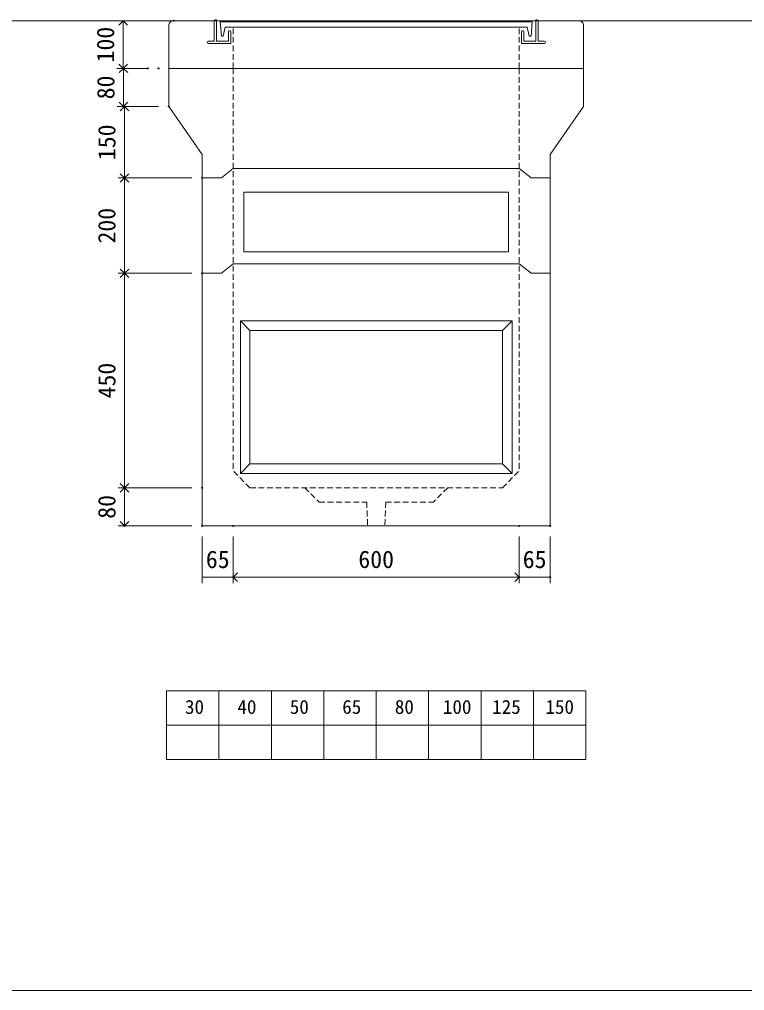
# Model space of a CAD drawing. Units: millimetres, scale not verified. Extents: x -4890 to 18497, y -2288 to 2288.
# Drawn here: x 1846 to 3368, y -1987 to 51 of the extents above; entities that cross this region are included whole.
import ezdxf
from ezdxf.enums import TextEntityAlignment as Align

# ---------------------------------------------------------------- set-up
doc = ezdxf.new("R2010")
doc.units = ezdxf.units.MM
doc.header["$LTSCALE"] = 10
doc.header["$PDMODE"] = 32
doc.header["$PDSIZE"] = 2
doc.linetypes.add('DASHED1', pattern=[1.8, 1.2, -0.6])
doc.linetypes.add('USER2', pattern=[50.8, 31.75, -6.35, 6.35, -6.35])
doc.layers.add('0-1_Defpoints', color=7, linetype='Continuous')
for name, color, linetype, lineweight in [('0-2_waku', 7, 'Continuous', 18), ('0-3_gaikei', 7, 'Continuous', 18), ('0-4_kakure', 7, 'DASHED1', 5), ('0-5_sunpou', 7, 'Continuous', 5), ('0-9_uchigawa', 6, 'Continuous', 18), ('0-B_futa', 3, 'Continuous', 18), ('0-C_GL', 4, 'Continuous', 18), ('0-E_文字１', 7, 'Continuous', 18), ('1-3_uchigawa2', 6, 'USER2', 18)]:
    doc.layers.add(name, color=color, linetype=linetype, lineweight=lineweight)
doc.styles.add('ＭＳ ゴシック', font='')
doc.styles.get('ＭＳ ゴシック').set_extended_font_data('MS Gothic')

# ---------------------------------------------------------------- blocks, each defined once
blk = doc.blocks.new('D34')
at = {"layer": '0-1_Defpoints'}
for p in [(3677.33, 1204.36), (3742.33, 1204.36), (3742.33, 1096.89)]:
    blk.add_point(p, dxfattribs=at)
at = {"layer": '0-5_sunpou'}
for p, q in [((3677.33, 1182.36), (3677.33, 1083.89)), ((3742.33, 1182.36), (3742.33, 1083.89)), ((3677.33, 1096.89), (3742.33, 1096.89))]:
    blk.add_line(p, q, dxfattribs=at)
at = {"layer": '0-5_sunpou', "style": 'ＭＳ ゴシック'}
blk.add_text('65', height=36.66, dxfattribs=at).set_placement((3684.83, 1104.89), align=Align.BOTTOM_LEFT)
blk = doc.blocks.new('_Open90')
at = {"layer": '0-5_sunpou'}
blk.add_line((0, 0), (-1, 0), dxfattribs=at)
blk.add_lwpolyline([(-0.5, 0.5), (0, 0), (-0.5, -0.5)], dxfattribs=at)
blk = doc.blocks.new('D35')
at = {"layer": '0-1_Defpoints'}
for p in [(3742.33, 1204.36), (4342.33, 1204.36), (4342.33, 1096.89)]:
    blk.add_point(p, dxfattribs=at)
at = {"layer": '0-5_sunpou'}
for p, q in [((3742.33, 1182.36), (3742.33, 1083.89)), ((4342.33, 1182.36), (4342.33, 1083.89)), ((3760.33, 1096.89), (4324.33, 1096.89))]:
    blk.add_line(p, q, dxfattribs=at)
at = {"layer": '0-5_sunpou', "xscale": 18, "yscale": 18, "rotation": 180}
blk.add_blockref('_Open90', (3742.33, 1096.89), dxfattribs=at)
at = {"layer": '0-5_sunpou', "xscale": 18, "yscale": 18}
blk.add_blockref('_Open90', (4342.33, 1096.89), dxfattribs=at)
at = {"layer": '0-5_sunpou', "style": 'ＭＳ ゴシック'}
blk.add_text('600', height=36.66, dxfattribs=at).set_placement((4004.83, 1104.89), align=Align.BOTTOM_LEFT)
blk = doc.blocks.new('D36')
at = {"layer": '0-1_Defpoints'}
for p in [(4342.33, 1204.36), (4407.33, 1204.36), (4407.33, 1096.89)]:
    blk.add_point(p, dxfattribs=at)
at = {"layer": '0-5_sunpou'}
for p, q in [((4342.33, 1182.36), (4342.33, 1083.89)), ((4407.33, 1182.36), (4407.33, 1083.89)), ((4342.33, 1096.89), (4407.33, 1096.89))]:
    blk.add_line(p, q, dxfattribs=at)
at = {"layer": '0-5_sunpou', "style": 'ＭＳ ゴシック'}
blk.add_text('65', height=36.66, dxfattribs=at).set_placement((4349.83, 1104.89), align=Align.BOTTOM_LEFT)
blk = doc.blocks.new('D13')
at = {"layer": '0-1_Defpoints'}
for p in [(3607.33, 2084.36), (3514.1, 1934.36), (3677.33, 1934.36)]:
    blk.add_point(p, dxfattribs=at)
at = {"layer": '0-5_sunpou'}
for p, q in [((3585.33, 2084.36), (3501.1, 2084.36)), ((3514.1, 2066.36), (3514.1, 1952.36)), ((3655.33, 1934.36), (3501.1, 1934.36))]:
    blk.add_line(p, q, dxfattribs=at)
at = {"layer": '0-5_sunpou', "xscale": 18, "yscale": 18}
for p, rotation in [((3514.1, 2084.36), 90), ((3514.1, 1934.36), 270)]:
    blk.add_blockref('_Open90', p, dxfattribs=dict(at, rotation=rotation))
at = {"layer": '0-5_sunpou', "style": 'ＭＳ ゴシック'}
blk.add_text('150', height=36.66, rotation=90, dxfattribs=at).set_placement((3506.1, 1971.86), align=Align.BOTTOM_LEFT)
blk = doc.blocks.new('D14')
at = {"layer": '0-1_Defpoints'}
for p in [(3677.33, 1934.36), (3514.1, 1734.36), (3677.33, 1734.36)]:
    blk.add_point(p, dxfattribs=at)
at = {"layer": '0-5_sunpou'}
for p, q in [((3655.33, 1934.36), (3501.1, 1934.36)), ((3514.1, 1916.36), (3514.1, 1752.36)), ((3655.33, 1734.36), (3501.1, 1734.36))]:
    blk.add_line(p, q, dxfattribs=at)
at = {"layer": '0-5_sunpou', "xscale": 18, "yscale": 18}
for p, rotation in [((3514.1, 1934.36), 90), ((3514.1, 1734.36), 270)]:
    blk.add_blockref('_Open90', p, dxfattribs=dict(at, rotation=rotation))
at = {"layer": '0-5_sunpou', "style": 'ＭＳ ゴシック'}
blk.add_text('200', height=36.66, rotation=90, dxfattribs=at).set_placement((3506.1, 1796.86), align=Align.BOTTOM_LEFT)
blk = doc.blocks.new('D15')
at = {"layer": '0-1_Defpoints'}
for p in [(3585.33, 2164.36), (3511.9, 2084.36), (3607.33, 2084.36)]:
    blk.add_point(p, dxfattribs=at)
at = {"layer": '0-5_sunpou'}
for p, q in [((3563.33, 2164.36), (3498.9, 2164.36)), ((3511.9, 2146.36), (3511.9, 2102.36)), ((3585.33, 2084.36), (3498.9, 2084.36))]:
    blk.add_line(p, q, dxfattribs=at)
at = {"layer": '0-5_sunpou', "xscale": 18, "yscale": 18}
for p, rotation in [((3511.9, 2164.36), 90), ((3511.9, 2084.36), 270)]:
    blk.add_blockref('_Open90', p, dxfattribs=dict(at, rotation=rotation))
at = {"layer": '0-5_sunpou', "style": 'ＭＳ ゴシック'}
blk.add_text('80', height=36.66, rotation=90, dxfattribs=at).set_placement((3503.9, 2099.36), align=Align.BOTTOM_LEFT)
blk = doc.blocks.new('D16')
at = {"layer": '0-1_Defpoints'}
for p in [(3617.33, 2264.36), (3511.3, 2164.36), (3563.33, 2164.36)]:
    blk.add_point(p, dxfattribs=at)
at = {"layer": '0-5_sunpou'}
for p, q in [((3595.33, 2264.36), (3498.3, 2264.36)), ((3511.3, 2246.36), (3511.3, 2182.36)), ((3541.33, 2164.36), (3498.3, 2164.36))]:
    blk.add_line(p, q, dxfattribs=at)
at = {"layer": '0-5_sunpou', "xscale": 18, "yscale": 18}
for p, rotation in [((3511.3, 2264.36), 90), ((3511.3, 2164.36), 270)]:
    blk.add_blockref('_Open90', p, dxfattribs=dict(at, rotation=rotation))
at = {"layer": '0-5_sunpou', "style": 'ＭＳ ゴシック'}
blk.add_text('100', height=36.66, rotation=90, dxfattribs=at).set_placement((3503.3, 2176.86), align=Align.BOTTOM_LEFT)
blk = doc.blocks.new('D17')
at = {"layer": '0-1_Defpoints'}
for p in [(3677.33, 1734.36), (3514.1, 1284.36), (3677.33, 1284.36)]:
    blk.add_point(p, dxfattribs=at)
at = {"layer": '0-5_sunpou'}
for p, q in [((3655.33, 1734.36), (3501.1, 1734.36)), ((3514.1, 1716.36), (3514.1, 1302.36)), ((3655.33, 1284.36), (3501.1, 1284.36))]:
    blk.add_line(p, q, dxfattribs=at)
at = {"layer": '0-5_sunpou', "xscale": 18, "yscale": 18}
for p, rotation in [((3514.1, 1734.36), 90), ((3514.1, 1284.36), 270)]:
    blk.add_blockref('_Open90', p, dxfattribs=dict(at, rotation=rotation))
at = {"layer": '0-5_sunpou', "style": 'ＭＳ ゴシック'}
blk.add_text('450', height=36.66, rotation=90, dxfattribs=at).set_placement((3506.1, 1471.86), align=Align.BOTTOM_LEFT)
blk = doc.blocks.new('D18')
at = {"layer": '0-1_Defpoints'}
for p in [(3677.33, 1284.36), (3514.1, 1204.36), (3677.33, 1204.36)]:
    blk.add_point(p, dxfattribs=at)
at = {"layer": '0-5_sunpou'}
for p, q in [((3655.33, 1284.36), (3501.1, 1284.36)), ((3514.1, 1266.36), (3514.1, 1222.36)), ((3655.33, 1204.36), (3501.1, 1204.36))]:
    blk.add_line(p, q, dxfattribs=at)
at = {"layer": '0-5_sunpou', "xscale": 18, "yscale": 18}
for p, rotation in [((3514.1, 1284.36), 90), ((3514.1, 1204.36), 270)]:
    blk.add_blockref('_Open90', p, dxfattribs=dict(at, rotation=rotation))
at = {"layer": '0-5_sunpou', "style": 'ＭＳ ゴシック'}
blk.add_text('80', height=36.66, rotation=90, dxfattribs=at).set_placement((3506.1, 1219.36), align=Align.BOTTOM_LEFT)

msp = doc.modelspace()

# ---------------------------------------------------------------- linework, layer by layer
at = {"layer": '0-2_waku'}
for p, q in [((2155.01, -1357.56), (2155.01, -1501.56)), ((2155.01, -1357.56), (2155.01, -1501.56)), ((2155.01, -1357.56), (2155.01, -1501.56)), ((2155.01, -1357.56), (2155.01, -1501.56)), ((2155.01, -1357.56), (3035.01, -1357.56)), ((2265.01, -1357.56), (2265.01, -1501.56)), ((2375.01, -1357.56), (2375.01, -1501.56)), ((2375.01, -1357.56), (2375.01, -1501.56)), ((2485.01, -1357.56), (2485.01, -1501.56)), ((2595.01, -1357.56), (2595.01, -1501.56)), ((2705.01, -1357.56), (2705.01, -1501.56)), ((2815.01, -1357.56), (2815.01, -1501.56)), ((2925.01, -1357.56), (2925.01, -1501.56)), ((3035.01, -1357.56), (3035.01, -1501.56)), ((2155.01, -1429.56), (3035.01, -1429.56)), ((2155.01, -1501.56), (3035.01, -1501.56)), ((-1230.01, -1986.56), (4889.99, -1986.56))]:
    msp.add_line(p, q, dxfattribs=at)
msp.add_lwpolyline([(-1230.01, 2288.44), (-1230.01, -1986.56), (4889.99, -1986.56)], dxfattribs=at)
at = {"layer": '0-3_gaikei'}
for p, q in [((2170.01, 48.44), (2255.01, 48.44)), ((2935.01, 48.44), (3020.01, 48.44)), ((2160.01, -51.56), (2160.01, 38.44)), ((3030.01, -51.56), (3030.01, 38.44)), ((2160.01, -51.56), (2160.01, -131.56)), ((2160.01, -51.56), (3030.01, -51.56)), ((3030.01, -51.56), (2920.01, -51.56)), ((3030.01, -51.56), (3030.01, -131.56)), ((2230.01, -232.56), (2160.01, -131.56)), ((2960.01, -232.56), (3030.01, -131.56)), ((2230.01, -1011.56), (2230.01, -232.56)), ((2960.01, -1011.56), (2960.01, -232.56)), ((2270.01, -281.56), (2295.01, -261.56)), ((2270.01, -281.56), (2295.01, -261.56)), ((2295.01, -261.56), (2895.01, -261.56)), ((2295.01, -261.56), (2895.01, -261.56)), ((2895.01, -261.56), (2920.01, -281.56)), ((2895.01, -261.56), (2920.01, -281.56)), ((2230.01, -281.56), (2270.01, -281.56)), ((2230.01, -281.56), (2270.01, -281.56)), ((2230.01, -281.56), (2270.01, -281.56)), ((2230.01, -281.56), (2270.01, -281.56)), ((2230.01, -281.56), (2270.01, -281.56)), ((2230.01, -281.56), (2270.01, -281.56)), ((2960.01, -281.56), (2920.01, -281.56)), ((2960.01, -281.56), (2920.01, -281.56)), ((2960.01, -281.56), (2920.01, -281.56)), ((2960.01, -281.56), (2920.01, -281.56)), ((2270.01, -481.56), (2295.01, -461.56)), ((2295.01, -461.56), (2895.01, -461.56)), ((2895.01, -461.56), (2920.01, -481.56)), ((2230.01, -481.56), (2270.01, -481.56)), ((2230.01, -481.56), (2270.01, -481.56)), ((2230.01, -481.56), (2270.01, -481.56)), ((2960.01, -481.56), (2920.01, -481.56)), ((2960.01, -481.56), (2920.01, -481.56)), ((2230.01, -1011.56), (2960.01, -1011.56))]:
    msp.add_line(p, q, dxfattribs=at)
for points in [[(2920.01, -281.56), (2960.01, -281.56), (2920.01, -281.56)], [(2920.01, -281.56), (2960.01, -281.56), (2920.01, -281.56)], [(2920.01, -281.56), (2960.01, -281.56), (2920.01, -281.56)], [(2920.01, -281.56), (2960.01, -281.56), (2920.01, -281.56)], [(2920.01, -481.56), (2960.01, -481.56), (2920.01, -481.56)], [(2920.01, -481.56), (2960.01, -481.56), (2920.01, -481.56)]]:
    msp.add_lwpolyline(points, dxfattribs=at)
for centre, radius, start, end in [((2169.43, 39.02), 9.44, 86.47383, 183.52617), ((3020.34, 38.77), 9.68, 358.04251, 91.95749)]:
    msp.add_arc(centre, radius, start, end, dxfattribs=at)
at = {"layer": '0-4_kakure'}
for p, q in [((2295.01, -51.56), (2295.01, 34.94)), ((2895.01, -51.56), (2895.01, 34.94)), ((2295.01, -51.56), (2295.01, -896.56)), ((2895.01, -51.56), (2895.01, -896.56)), ((2330.01, -931.56), (2295.01, -896.56)), ((2860.01, -931.56), (2895.01, -896.56)), ((2330.01, -931.56), (2860.01, -931.56)), ((2445.01, -931.56), (2475.01, -961.56)), ((2745.01, -931.56), (2715.01, -961.56)), ((2615.01, -961.56), (2613.01, -1011.56)), ((2615.01, -961.56), (2715.01, -961.56))]:
    msp.add_line(p, q, dxfattribs=at)
msp.add_lwpolyline([(2475.01, -961.56), (2575.01, -961.56), (2577.01, -1011.56)], dxfattribs=at)
at = {"layer": '0-9_uchigawa'}
for p, q in [((2310.01, -581.56), (2310.01, -901.56)), ((2310.01, -581.56), (2880.01, -581.56)), ((2310.01, -581.56), (2330.01, -601.56)), ((2860.01, -601.56), (2880.01, -581.56)), ((2880.01, -581.56), (2880.01, -901.56)), ((2330.01, -601.56), (2330.01, -881.56)), ((2330.01, -601.56), (2330.01, -881.56)), ((2330.01, -601.56), (2860.01, -601.56)), ((2860.01, -601.56), (2860.01, -881.56)), ((2860.01, -601.56), (2860.01, -881.56)), ((2310.01, -901.56), (2330.01, -881.56)), ((2330.01, -881.56), (2595.01, -881.56)), ((2595.01, -881.56), (2860.01, -881.56)), ((2880.01, -901.56), (2860.01, -881.56)), ((2310.01, -901.56), (2595.01, -901.56)), ((2595.01, -901.56), (2880.01, -901.56))]:
    msp.add_line(p, q, dxfattribs=at)
at = {"layer": '0-B_futa'}
for p, q in [((2255.01, 48.44), (2255.01, 5.44)), ((2257.01, 50.44), (2260.01, 50.44)), ((2260.01, 50.44), (2260.01, 5.44)), ((2267.82, 45.94), (2922.15, 45.94)), ((2267.82, 45.94), (2270.31, 15.94)), ((2922.15, 45.94), (2919.9, 15.94)), ((2930.01, 50.44), (2930.01, 5.44)), ((2930.01, 50.44), (2933.01, 50.44)), ((2935.01, 48.44), (2935.01, 5.44)), ((2278.34, 34.94), (2274.02, 15.94)), ((2278.34, 34.94), (2911.68, 34.94)), ((2285.01, 25.44), (2285.01, 5.44)), ((2287.01, 27.44), (2288.01, 27.44)), ((2290.01, 25.44), (2290.01, 0.44)), ((2900.01, 25.44), (2900.01, 0.44)), ((2903.01, 27.44), (2902.01, 27.44)), ((2905.01, 25.44), (2905.01, 5.44)), ((2911.68, 34.94), (2915.99, 15.94)), ((2240.01, 3.44), (2240.01, 2.44)), ((2242.01, 5.44), (2255.01, 5.44)), ((2290.01, 0.44), (2242.01, 0.44)), ((2260.01, 5.44), (2285.01, 5.44)), ((2270.31, 15.94), (2274.02, 15.94)), ((2900.01, 0.44), (2948.01, 0.44)), ((2930.01, 5.44), (2905.01, 5.44)), ((2919.9, 15.94), (2915.99, 15.94)), ((2948.01, 5.44), (2935.01, 5.44)), ((2950.01, 3.44), (2950.01, 2.44))]:
    msp.add_line(p, q, dxfattribs=at)
for centre, start, end in [((2257.01, 48.44), 90, 180), ((2933.01, 48.44), 0, 90), ((2287.01, 25.44), 90, 180), ((2288.01, 25.44), 0, 90), ((2902.01, 25.44), 90, 180), ((2903.01, 25.44), 0, 90), ((2242.01, 3.44), 90, 180), ((2242.01, 2.44), 180, 270), ((2948.01, 3.44), 0, 90), ((2948.01, 2.44), 270, 0)]:
    msp.add_arc(centre, 2, start, end, dxfattribs=at)
at = {"layer": '0-C_GL'}
msp.add_line((-1229.99, 48.44), (4890.01, 48.44), dxfattribs=at)
at = {"layer": '1-3_uchigawa2'}
for p, q in [((2317.51, -311.56), (2317.51, -436.56)), ((2317.51, -311.56), (2595.01, -311.56)), ((2872.51, -311.56), (2595.01, -311.56)), ((2872.51, -311.56), (2872.51, -436.56)), ((2317.51, -436.56), (2595.01, -436.56)), ((2872.51, -436.56), (2595.01, -436.56))]:
    msp.add_line(p, q, dxfattribs=at)

# ---------------------------------------------------------------- block references
at = {"layer": '0-5_sunpou'}
for name in ['D16', 'D15', 'D13', 'D14', 'D17', 'D18', 'D34', 'D35', 'D36']:
    msp.add_blockref(name, (-1447.32, -2215.93), dxfattribs=at)

# ---------------------------------------------------------------- texts
at = {"layer": '0-E_文字１', "style": 'ＭＳ ゴシック'}
for s, p in [('30', (2193.71, -1414.82)), ('40', (2303.71, -1414.82)), ('50', (2413.71, -1414.82)), ('65', (2523.71, -1414.82)), ('80', (2634.12, -1414.82)), ('100', (2734.99, -1414.82)), ('125', (2838.38, -1414.82)), ('150', (2950.14, -1414.82))]:
    msp.add_text(s, height=29.33, dxfattribs=at).set_placement(p, align=Align.BOTTOM_LEFT)

doc.saveas('drawing.dxf')
